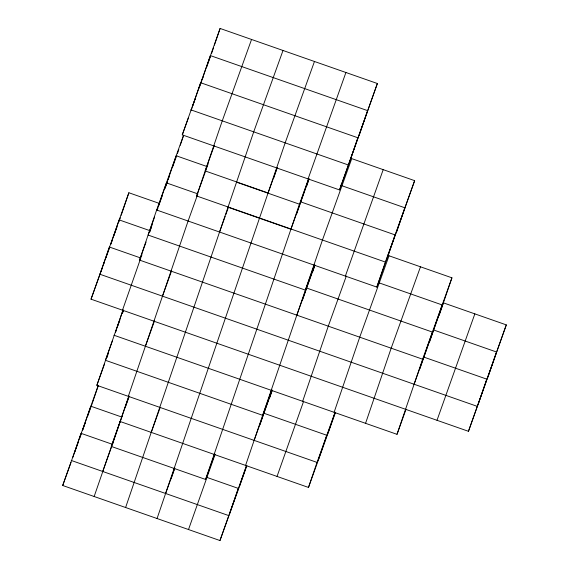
<?xml version="1.0" encoding="UTF-8"?>
<svg xmlns="http://www.w3.org/2000/svg" width="569" height="569" viewBox="0 0 569 569"><rect width="100%" height="100%" fill="white"/><g stroke="black" fill="none" stroke-linecap="round" stroke-linejoin="round"><path stroke-width="0.85" d="M414.097 384.246L443.393 302.857L506.303 324.885L468.458 431.309L91.033 299.173L128.871 192.749L159.498 203.467M110.848 244.087L119.106 219.876L149.725 230.594M121.183 215.288L128.871 192.749M246.896 465.741L219.961 540.55L62.697 485.492L98.174 385.64M335.084 412.248L317.025 462.398L96.858 385.32L123.117 309.749L115.45 332.31L116.353 329.856M122.484 310.183L140.792 258.013L109.333 247.003L100.798 272.046L102.278 267.935M387.375 255.211L451.935 277.814L422.639 359.203L139.561 260.097L156.646 210.011L183.574 135.202M182.265 134.874L220.103 28.45L377.368 83.508L339.529 189.932L182.265 134.874L188.481 117.612M72.754 457.533L81.004 433.322L112.456 444.332L102.69 471.459M106.915 357.353L108.338 353.178M152.179 224.62L149.611 232.138L151.105 228.041M157.016 210.43L157.869 207.927L156.98 210.395M122.371 313.533L123.224 311.03M165.074 188.311L167.635 180.8L164.974 188.197M202.08 79.788L210.338 55.577L367.602 110.635L359.06 135.678M92.285 403.272L98.259 385.746M177.4 153.673L178.83 149.498M180.252 145.323L183.382 136.14M211.568 53.493L213.56 47.654M214.413 45.143L220.103 28.45M94.155 496.502L128.651 396.714M128.317 396.33L188.097 221.021L197.863 193.894L166.411 182.884L158.154 207.088L162.307 195.594M245.58 465.421L322.445 240.026L351.749 158.637L414.652 180.657L385.355 262.046L196.639 195.978L222.259 120.848L251.555 39.46M112.74 443.5L120.998 419.289L111.232 446.416L205.594 479.454L214.762 453.97M128.971 395.917L121.282 418.457L122.186 416.003M206.689 168.011L208.112 163.844M125.607 507.52L253.71 131.859L283.013 50.47M157.058 518.53L268.006 193.183L277.259 167.471M171.091 478.878L174.797 468.024L165.6 493.487M273.504 178.581L277.203 167.727M188.51 529.54L215.103 454.346M205.594 479.454L299.458 204.193L308.633 178.709M308.078 178.922L345.916 72.498M296.492 214.406L308.654 178.737M306.542 186.44L309.102 178.929M219.961 540.55L246.555 465.364M339.529 189.932L377.368 83.508M229.727 513.423L238.269 488.38L206.817 477.37M259.905 424.936L271.861 389.872L262.665 415.327L105.4 360.277L112.506 340.547M302.324 300.546L314.565 264.649M349.295 162.805L357.837 137.762L200.573 82.704L192.315 106.915L195.587 97.882M239.492 486.296L246.612 465.421M269.67 397.802L272.231 390.291M312.374 272.587L314.934 265.076L296.826 315.155M277.039 476.431L303.633 401.237M302.658 401.294L328.277 326.165L346.329 276.022M345.362 276.079L383.2 169.647M119.775 421.373L308.49 487.441L317.025 462.398M334.11 412.312L359.729 337.175L389.032 255.794M156.646 210.011L376.813 287.089L385.355 262.046M318.256 460.314L326.798 435.271L263.888 413.243M386.579 259.962L395.121 234.919L300.759 201.881M328.021 433.187L335.141 412.312M396.344 232.835L404.886 207.792L340.326 185.188M414.652 180.657L376.813 287.089M365.561 423.322L391.18 348.185L420.484 266.804M113.942 335.226L397.013 434.332L422.639 359.203M419.879 368.804L432.404 332.068L306.591 288.028M429.36 342.51L442.17 304.941L379.267 282.921M439.126 315.382L451.935 277.814M437.006 420.299L474.845 313.868M468.458 431.309L506.303 324.885M478.23 404.182L486.765 379.139L423.862 357.119M487.996 377.055L496.531 352.012L433.628 329.984M91.033 299.173L100.5 272.871M103.458 264.649L104.347 262.181M105.827 258.07L109.675 247.387M110.863 244.094L112.342 239.983M113.821 235.879L117.072 226.832M118.85 221.903L120.329 217.792M191.141 110.215L192.03 107.747M199.136 88.017L201.796 80.62M202.095 79.802L202.984 77.334M206.533 67.469L210.381 56.779M154.612 216.967L148.104 235.054L305.368 290.112L314.543 264.628M169.413 175.864L167.933 179.975L176.177 155.757L206.803 166.475M172.371 167.642L176.81 155.316M139.561 260.097L146.077 242.01M141.084 257.195L141.973 254.727M117.242 327.388L119.903 319.991M122.271 313.419L123.16 310.951M96.858 385.32L104.554 363.947M106.922 357.368L107.811 354.9M62.697 485.492L70.99 462.476M74.539 452.611L78.387 441.921M79.568 438.635L81.644 432.881M85.194 423.016L82.526 430.413L90.77 406.195L121.396 416.913M87.562 416.444L92 404.111M214.349 145.451L205.174 170.935L268.084 192.955L285.161 142.869L314.465 61.48M196.639 195.978L206.405 168.851M162.478 296.15L171.653 270.666M145.394 346.244L154.569 320.76M125.144 407.781L128.992 397.091M112.754 443.514L113.644 441.046M219.549 232.031L225.175 216.412M225.765 214.769L228.425 207.372M151.226 432.383L160.102 407.724M290.994 229.008L309.045 178.865M254.123 440.378L272.174 390.227M308.49 487.441L335.418 412.632M397.013 434.332L405.896 409.673M190.807 109.831L348.072 164.889M236.555 182.172L299.458 204.193M228.013 207.216L290.915 229.236M99.568 274.13L477 406.266M71.239 460.449L228.503 515.507"/></g></svg>
